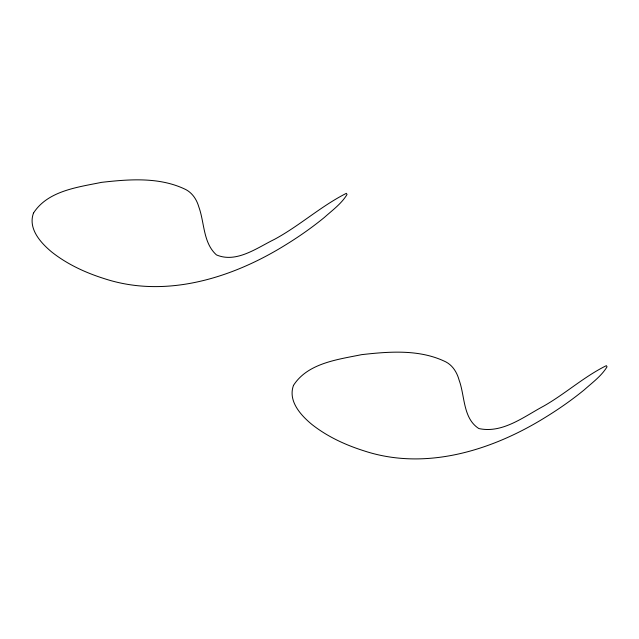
<?xml version="1.0" encoding="UTF-8"?>
<svg xmlns="http://www.w3.org/2000/svg" width="639" height="639" viewBox="0 0 639 639"><rect width="100%" height="100%" fill="white"/><g stroke="black" fill="none" stroke-linecap="round" stroke-linejoin="round"><path stroke-width="0.96" d="M33.484 213.083C27.781 228.626 40.688 242.868 51.791 252.062C67.263 264.29 85.418 272.661 104.149 278.588C165.988 298.956 232.724 277.885 285.992 244.649A502.909 289.898 4.6 0 0 324.356 217.452C332.312 210.287 341.426 203.777 347.049 194.488L346.33 193.353C320.978 206.133 299.515 225.847 274.443 239.369C257.038 247.836 236.422 263.428 216.453 254.905C203.034 242.844 204.592 222.699 198.793 206.828C196.772 199.791 192.611 193.25 186.005 189.671C160.006 176.811 129.581 179.176 101.609 182.347C77.694 187.243 47.781 190.742 33.484 213.083M293.485 385.389C287.782 400.933 300.689 415.174 311.792 424.368C327.264 436.605 345.427 444.968 364.15 450.894C425.997 471.262 492.725 450.191 545.994 416.955A502.909 289.898 4.6 0 0 584.365 389.758C592.313 382.593 601.427 376.083 607.05 366.794L606.339 365.66C584.166 376.595 565.443 393.68 543.941 405.965C524.108 416.516 502.542 433.769 478.811 428.537C462.868 418.273 465.024 396.14 459.106 380.109C457.093 372.737 452.971 365.708 446.006 361.978C420.015 349.118 389.582 351.482 361.61 354.653C337.696 359.549 307.782 363.048 293.485 385.389"/></g></svg>
